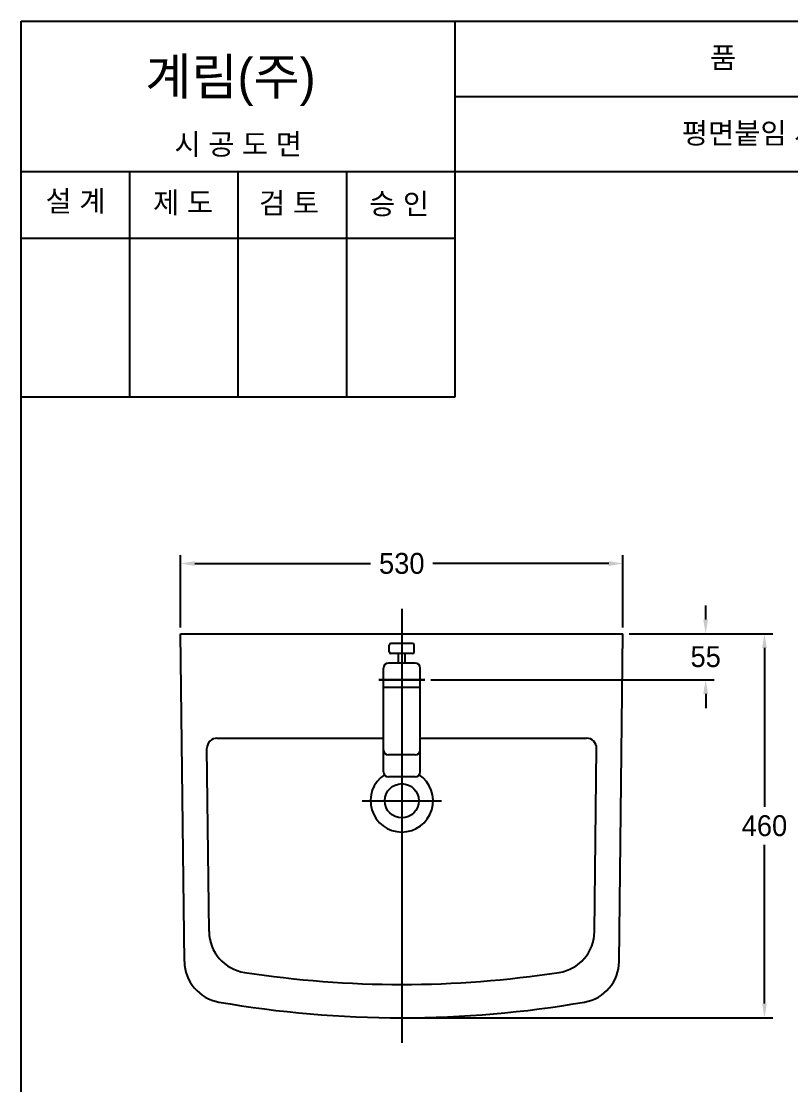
# Model space of a CAD drawing. Header units: millimetres. Extents: x 0 to 1800, y -67 to 2530.
# Drawn here: x 0 to 922, y 1256 to 2530 of the extents above; entities that cross this region are included whole.
import ezdxf
from ezdxf.enums import TextEntityAlignment as Align
from ezdxf.lldxf.tags import DXFTag

# ---------------------------------------------------------------- set-up
doc = ezdxf.new("R2010")
doc.units = ezdxf.units.MM
doc.layers.get('Defpoints').update_dxf_attribs({"color": 1})
for name, color, linetype in [('TEXT', 7, 'Continuous'), ('내부선 및 부속', 4, 'Continuous'), ('도각라인', 7, 'Continuous'), ('외형선', 3, 'Continuous'), ('중심선', 1, 'DASHED')]:
    doc.layers.add(name, color=color, linetype=linetype)
doc.styles.add('____', font='')
doc.styles.add('타이틀', font='H2GTRM.TTF', dxfattribs={"height": 25})
doc.styles.get('____').set_extended_font_data('굴림')
tags = doc.linetypes.add('DASHDOT', pattern=[70, 31, -13, 13, -13]).pattern_tags.tags
tags[10:11] = [DXFTag(74, 4), DXFTag(75, 0), DXFTag(340, '0'), DXFTag(46, 0.0), DXFTag(50, 0.0), DXFTag(44, 0.0), DXFTag(45, 0.0)]
tags[8:9] = [DXFTag(74, 4), DXFTag(75, 0), DXFTag(340, '0'), DXFTag(46, 0.0), DXFTag(50, 0.0), DXFTag(44, 0.0), DXFTag(45, 0.0)]
tags[6:7] = [DXFTag(74, 4), DXFTag(75, 0), DXFTag(340, '0'), DXFTag(46, 0.0), DXFTag(50, 0.0), DXFTag(44, 0.0), DXFTag(45, 0.0)]
tags[4:5] = [DXFTag(74, 4), DXFTag(75, 0), DXFTag(340, '0'), DXFTag(46, 0.0), DXFTag(50, 0.0), DXFTag(44, 0.0), DXFTag(45, 0.0)]
tags = doc.linetypes.add('DASHED', pattern=[25.72, 12.86, -12.86]).pattern_tags.tags
tags[6:7] = [DXFTag(74, 4), DXFTag(75, 0), DXFTag(340, '0'), DXFTag(46, 0.0), DXFTag(50, 0.0), DXFTag(44, 0.0), DXFTag(45, 0.0)]
tags[4:5] = [DXFTag(74, 4), DXFTag(75, 0), DXFTag(340, '0'), DXFTag(46, 0.0), DXFTag(50, 0.0), DXFTag(44, 0.0), DXFTag(45, 0.0)]
doc.dimstyles.new('MSADIM', dxfattribs={"dimtxt": 33, "dimasz": 17, "dimexe": 10, "dimexo": 7.5, "dimgap": 10, "dimtad": 0, "dimtih": 1, "dimtoh": 1, "dimdec": 0, "dimzin": 1, "dimdsep": 46, "dimtxsty": '____', "dimcen": 11.25, "dimadec": 0, "dimazin": 0, "dimtfac": 1, "dimtdec": 0, "dimtix": 1, "dimtmove": 0, "dimatfit": 3, "dimfxl": 0, "dimtolj": 1, "dimtzin": 1, "dimarcsym": 0})

# ---------------------------------------------------------------- blocks, each defined once
blk = doc.blocks.new('*D9')
at = {"color": 0, "lineweight": -2}
for p, q in [((820, 1813.3), (820, 1830.3)), ((728.4, 1796.3), (830, 1796.3)), ((490.9, 1741.3), (830, 1741.3)), ((820, 1724.3), (820, 1707.3))]:
    blk.add_line(p, q, dxfattribs=at)
at = {"color": 0}
for points in [[(817.1, 1813.3), (822.8, 1813.3), (820, 1796.3)], [(817.1, 1724.3), (822.8, 1724.3), (820, 1741.3)]]:
    blk.add_solid(points, dxfattribs=at)
at = {"layer": 'Defpoints', "color": 0}
for p in [(720.9, 1796.3), (483.4, 1741.3), (820, 1741.3)]:
    blk.add_point(p, dxfattribs=at)
at = {"color": 0, "insert": (820, 1768.8), "char_height": 25, "attachment_point": 5, "style": '____'}
blk.add_mtext('\\A1;55', dxfattribs=at)
blk = doc.blocks.new('*D10')
at = {"color": 0, "lineweight": -2}
for p, q in [((728.4, 1796.3), (900.4, 1796.3)), ((890.4, 1779.3), (890.4, 1589.1)), ((890.4, 1353.3), (890.4, 1543.4)), ((463.4, 1336.3), (900.4, 1336.3))]:
    blk.add_line(p, q, dxfattribs=at)
at = {"color": 0}
for points in [[(887.6, 1779.3), (893.3, 1779.3), (890.4, 1796.3)], [(887.6, 1353.3), (893.3, 1353.3), (890.4, 1336.3)]]:
    blk.add_solid(points, dxfattribs=at)
at = {"layer": 'Defpoints', "color": 0}
for p in [(720.9, 1796.3), (455.9, 1336.3), (890.4, 1336.3)]:
    blk.add_point(p, dxfattribs=at)
at = {"color": 0, "insert": (890.4, 1566.3), "char_height": 25, "attachment_point": 5, "style": '____'}
blk.add_mtext('\\A1;460', dxfattribs=at)
blk = doc.blocks.new('*D11')
at = {"color": 0, "lineweight": -2}
for p, q in [((190.9, 1803.8), (190.9, 1890.5)), ((720.9, 1803.8), (720.9, 1890.5)), ((207.9, 1880.5), (418.5, 1880.5)), ((703.9, 1880.5), (493.2, 1880.5))]:
    blk.add_line(p, q, dxfattribs=at)
at = {"color": 0}
for points in [[(207.9, 1883.3), (207.9, 1877.6), (190.9, 1880.5)], [(703.9, 1883.3), (703.9, 1877.6), (720.9, 1880.5)]]:
    blk.add_solid(points, dxfattribs=at)
at = {"layer": 'Defpoints', "color": 0}
for p in [(720.9, 1880.5), (190.9, 1796.3), (720.9, 1796.3)]:
    blk.add_point(p, dxfattribs=at)
at = {"color": 0, "insert": (455.9, 1880.5), "char_height": 25, "attachment_point": 5, "style": '____'}
blk.add_mtext('\\A1;530', dxfattribs=at)

msp = doc.modelspace()

# ---------------------------------------------------------------- linework, layer by layer
at = {"layer": '내부선 및 부속', "linetype": 'Continuous'}
for p, q in [((468.9, 1784.7), (442.9, 1784.7)), ((468.9, 1772.7), (442.9, 1772.7)), ((451.9, 1761.3), (451.9, 1772.7)), ((459.9, 1761.3), (459.9, 1772.7)), ((471.9, 1761.3), (439.9, 1761.3)), ((433.9, 1657.3), (433.9, 1755.3)), ((477.9, 1657.3), (477.9, 1755.3)), ((477.9, 1732.1), (433.9, 1732.1)), ((234.5, 1671.3), (433.9, 1671.3)), ((477.9, 1671.3), (677.3, 1671.3)), ((225, 1439.6), (222.5, 1659.1)), ((433.9, 1631), (433.9, 1657.3)), ((477.9, 1631), (477.9, 1657.3)), ((686.8, 1439.6), (689.3, 1659.1)), ((471.9, 1651.3), (439.9, 1651.3)), ((471.9, 1625), (439.9, 1625))]:
    msp.add_line(p, q, dxfattribs=at)
msp.add_circle((455.9, 1596.3), 20.5, dxfattribs=at)
for centre, radius, start, end in [((442.9, 1782.7), 2, 90, 180), ((468.9, 1782.7), 2, 0, 90), ((442.9, 1774.7), 2, 180, 270), ((468.9, 1774.7), 2, 270, 0), ((439.9, 1755.3), 6, 90, 180), ((471.9, 1755.3), 6, 0, 90), ((234.5, 1659.3), 12, 90, 180.6613), ((677.3, 1659.3), 12, 359.3387, 90), ((439.9, 1657.3), 6, 180, 270), ((471.9, 1657.3), 6, 270, 0), ((439.9, 1631), 6, 180, 270), ((471.9, 1631), 6, 270, 0), ((455.9, 1596.3), 37.5, 123.7285, 56.2715), ((275, 1440.1), 50, 180.6613, 261.2198), ((636.8, 1440.1), 50, 278.7802, 359.3387), ((455.9, 2611.3), 1235, 261.2198, 278.7802)]:
    msp.add_arc(centre, radius, start, end, dxfattribs=at)
for points in [[(440.9, 1774.7), (440.9, 1778.7), (440.9, 1782.7)], [(470.9, 1774.7), (470.9, 1778.7), (470.9, 1782.7)]]:
    msp.add_open_spline(points, degree=2, dxfattribs=at)
at = {"layer": '도각라인'}
for p, q in [((0, 0), (0, 2530)), ((0, 2530), (1800, 2530)), ((520, 2080), (520, 2530)), ((520, 2440), (1800, 2440)), ((0, 2350), (1800, 2350)), ((130, 2080), (130, 2350)), ((260, 2080), (260, 2350)), ((390, 2080), (390, 2350)), ((0, 2270), (520, 2270)), ((0, 2080), (520, 2080))]:
    msp.add_line(p, q, dxfattribs=at)
at = {"layer": '외형선'}
for p, q in [((190.9, 1796.3), (720.9, 1796.3)), ((195.4, 1403.9), (190.9, 1796.3)), ((716.3, 1403.9), (720.9, 1796.3))]:
    msp.add_line(p, q, dxfattribs=at)
for centre, radius, start, end in [((245.4, 1404.5), 50, 180.6613, 260.1066), ((666.4, 1404.5), 50, 279.8934, 359.3387), ((455.9, 2611.3), 1275, 260.1066, 279.8934)]:
    msp.add_arc(centre, radius, start, end, dxfattribs=at)
at = {"layer": '중심선', "linetype": 'DASHDOT'}
for p, q in [((455.9, 1826.3), (455.9, 1306.3)), ((483.4, 1741.3), (428.4, 1741.3)), ((408.4, 1596.3), (503.4, 1596.3))]:
    msp.add_line(p, q, dxfattribs=at)
at = {"layer": '중심선'}
msp.add_line((428.4, 1741.3), (483.4, 1741.3), dxfattribs=at)

# ---------------------------------------------------------------- texts
at = {"layer": 'TEXT', "style": '타이틀'}
for s, p in [('품             명', (915.7, 2486.4)), ('평면붙임 세면기', (905.8, 2396)), ('시 공 도 면', (259.9, 2382.7)), ('설 계', (65, 2314.6)), ('제 도', (193.8, 2312.9)), ('검 토', (320.8, 2312.3)), ('승 인', (452.7, 2311.4))]:
    msp.add_text(s, height=25, dxfattribs=at).set_placement(p, align=Align.MIDDLE_CENTER)
msp.add_text('계림(주)', height=44, dxfattribs=at).set_placement((148.7, 2441.8))

# ---------------------------------------------------------------- dimensions: what is measured, and where the dimension line sits
dim = msp.add_linear_dim(base=(720.9, 1880.5), p1=(190.9, 1796.3), p2=(720.9, 1796.3), dimstyle='MSADIM', override={"dimtxt": 25, "dimtofl": 0})
dim.commit()
dim.dimension.update_dxf_attribs({"geometry": '*D11', "text_midpoint": (455.9, 1880.5)})
for base, p2, picture, middle in [((820, 1741.3), (483.4, 1741.3), '*D9', (820, 1768.8)), ((890.4, 1336.3), (455.9, 1336.3), '*D10', (890.4, 1566.3))]:
    dim = msp.add_linear_dim(base=base, p1=(720.9, 1796.3), p2=p2, angle=90, dimstyle='MSADIM', override={"dimtxt": 25, "dimtofl": 0})
    dim.commit()
    dim.dimension.update_dxf_attribs({"geometry": picture, "text_midpoint": middle})

doc.saveas('drawing.dxf')
